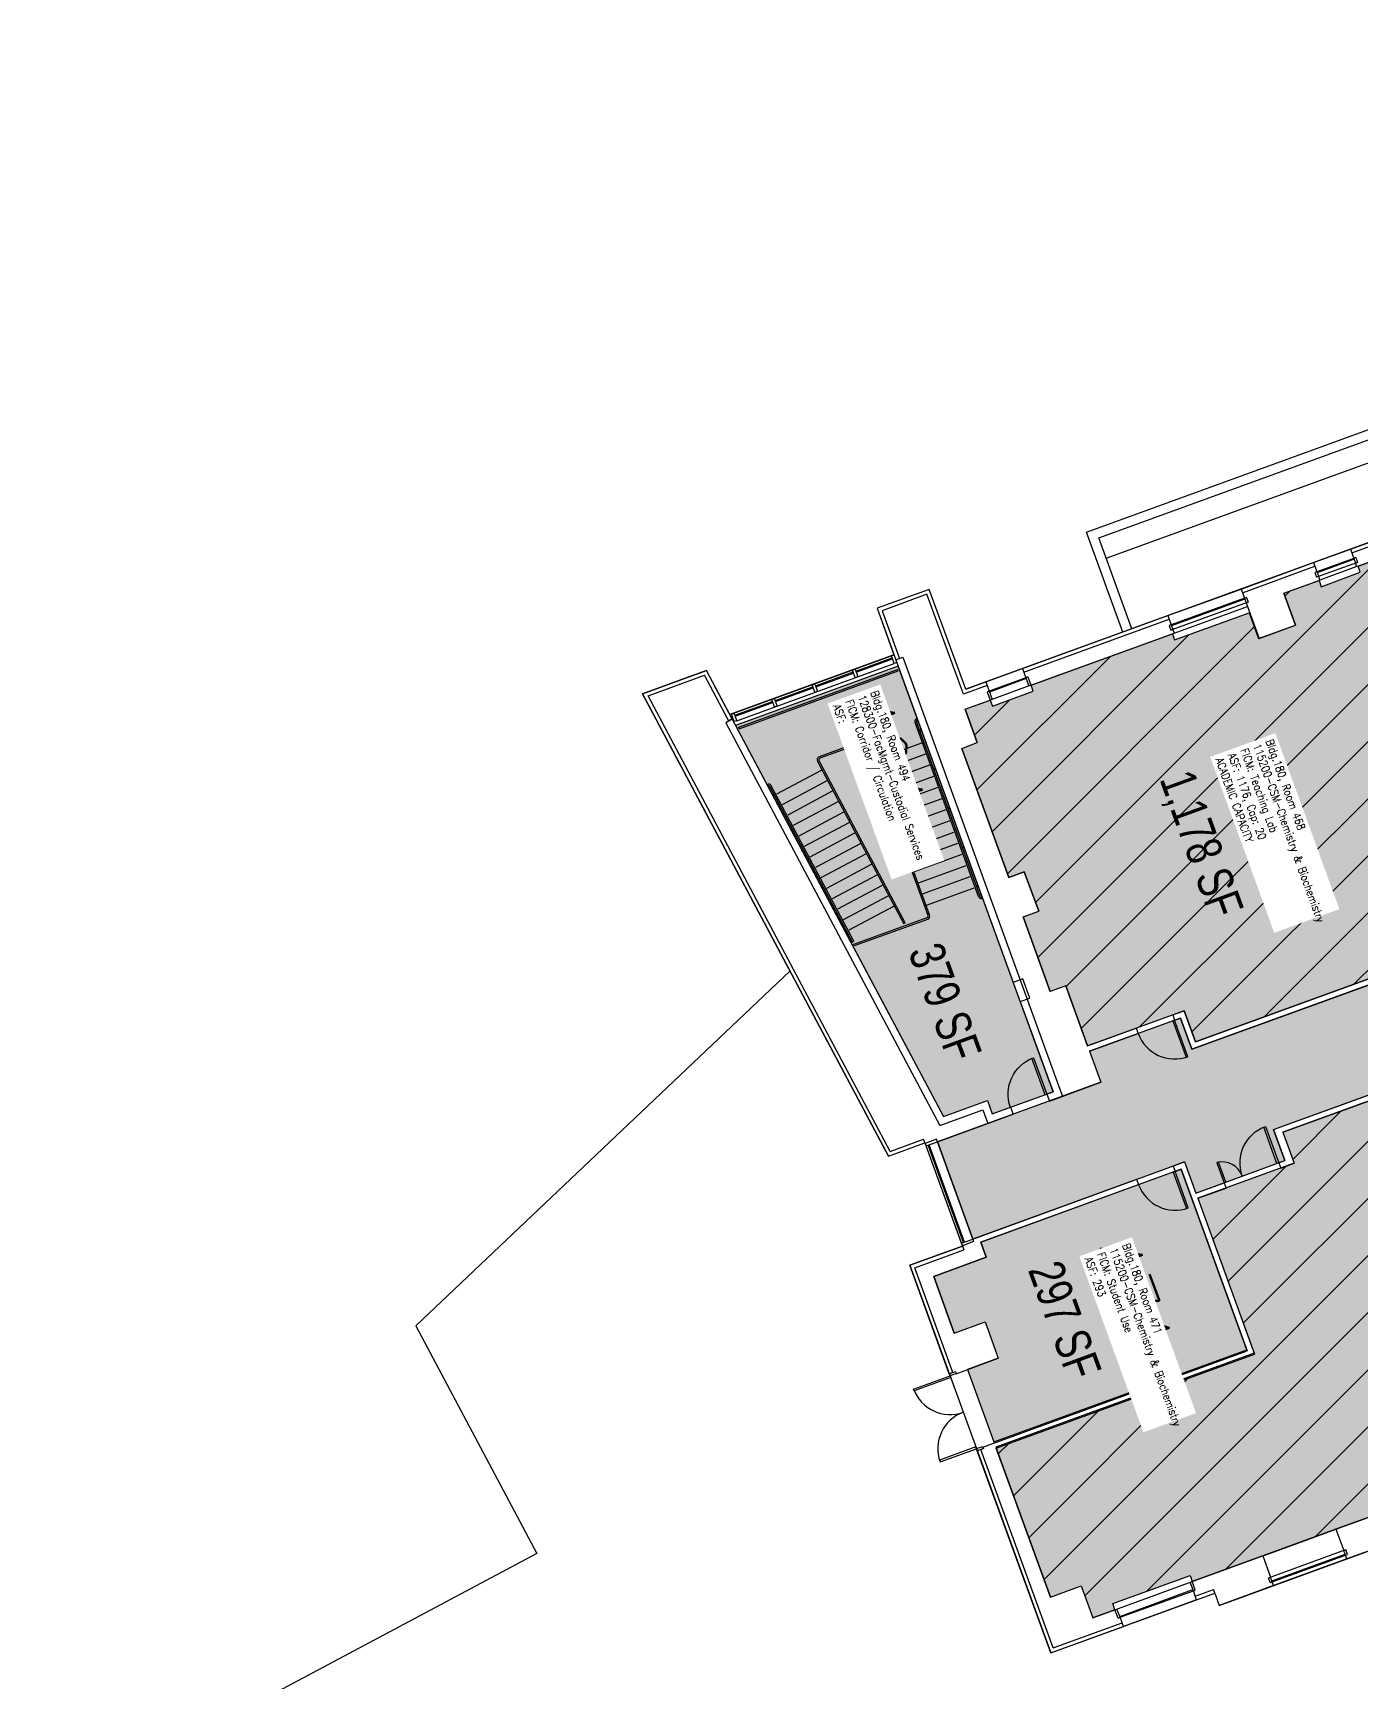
# Model space of a CAD drawing. Header units: inches. Extents: x 69211986 to 69217824, y 27675426 to 27678928.
# Drawn here: x 69211986 to 69213219, y 27676634 to 27678166 of the extents above; entities that cross this region are included whole.
import ezdxf
from ezdxf.enums import TextEntityAlignment as Align

# ---------------------------------------------------------------- set-up
doc = ezdxf.new("R2010")
doc.units = ezdxf.units.IN
doc.header["$LTSCALE"] = 0.25
doc.header["$MEASUREMENT"] = 0
doc.layers.get('0').update_dxf_attribs({"linetype": 'CONTINUOUS'})
for name, color, linetype in [('A-DOOR', 2, 'CONTINUOUS'), ('A-FLOR', 3, 'CONTINUOUS'), ('A-GLAZ', 1, 'CONTINUOUS'), ('A-IDEN-RNUM', 7, 'CONTINUOUS'), ('A-IDEN-SNUM', 4, 'CONTINUOUS'), ('A-IDEN-VNUM', 4, 'CONTINUOUS'), ('A-ROOF', 2, 'CONTINUOUS'), ('A-WALL', 5, 'CONTINUOUS'), ('AREA-ASSIGN', 7, 'CONTINUOUS'), ('AREA-GROSS', 1, 'CONTINUOUS'), ('AREA-TEXT', 3, 'CONTINUOUS'), ('Rooms-Capacity', 4, 'CONTINUOUS'), ('Rooms-Category-Color', 7, 'CONTINUOUS'), ('Rooms-College-Color', 7, 'CONTINUOUS'), ('Rooms-Department-Color', 7, 'CONTINUOUS'), ('Rooms-Division-Color', 7, 'CONTINUOUS'), ('Rooms-Information', 7, 'CONTINUOUS')]:
    doc.layers.add(name, color=color, linetype=linetype)
doc.styles.add('CP_AREA', font='arial.ttf', dxfattribs={"height": 15})
doc.styles.add('CP_ROOMSNUMBER', font='arial.ttf', dxfattribs={"height": 1})
doc.styles.add('ROOMVNUMBER', font='simplex.shx', dxfattribs={"width": 0.85})
pattern_1 = [(45, (0, 0), (-26.516504294, 26.516504294), [])]

# ---------------------------------------------------------------- blocks, each defined once
blk = doc.blocks.new('Z08D36')
at = {"linetype": 'Continuous', "lineweight": -3}
blk.add_lwpolyline([(-18, 0), (-16.25, 0), (-16.25, 36), (-18, 36)], close=True, dxfattribs=at)
blk.add_arc((-18, 0), 36, 0, 90)
blk = doc.blocks.new('Z08DD72')
at = {"linetype": 'Continuous', "lineweight": -3}
for points in [[(-36, 0), (-34.25, 0), (-34.25, 36), (-36, 36)], [(36, 0), (34.25, 0), (34.25, 36), (36, 36)]]:
    blk.add_lwpolyline(points, close=True, dxfattribs=at)
for centre, start, end in [((-36, 0), 0, 90), ((36, 0), 90, 180)]:
    blk.add_arc(centre, 36, start, end)

msp = doc.modelspace()

# ---------------------------------------------------------------- hatches: boundary and pattern name
at = {"layer": 'Rooms-Capacity'}
h = msp.add_hatch(dxfattribs=at)
h.set_pattern_fill('ANSI31', color=256, scale=300, style=0)
h.set_pattern_definition(pattern_1)
h.paths.add_polyline_path([(69212912.8, 27677560.8), (69213044, 27677608.6), (69213046.1, 27677602.9), (69213115.2, 27677628.1), (69213123.9, 27677604.1), (69213158.4, 27677616.6), (69213147.6, 27677646.2), (69213180.2, 27677658.1), (69213182.3, 27677652.2), (69213218.5, 27677665.7), (69213216.5, 27677671.3), (69213305.8, 27677703.8), (69213419.6, 27677391.3), (69213330.1, 27677358.7), (69213340.6, 27677329.8), (69213273.3, 27677305.3), (69213262.8, 27677334.2), (69213226.1, 27677320.8), (69213236.6, 27677291.9), (69213065.4, 27677229.6), (69213054.9, 27677258.5), (69212979, 27677230.9), (69212965.3, 27677225.9), (69212945.1, 27677281.6), (69212930.6, 27677276.3), (69212905.4, 27677345.7), (69212919.9, 27677350.9), (69212906.5, 27677387.6), (69212892.1, 27677382.3), (69212848.4, 27677502.2), (69212862.9, 27677507.5), (69212851.6, 27677538.5), (69212865.2, 27677543.5), (69212874.9, 27677547), (69212877, 27677541.4), (69212914.9, 27677555.2)])
h = msp.add_hatch(dxfattribs=at)
h.set_pattern_fill('ANSI31', color=256, scale=300, style=0)
h.set_pattern_definition(pattern_1)
h.paths.add_polyline_path([(69212990.7, 27676702.4), (69212988.7, 27676708.1), (69213060.5, 27676734.2), (69213062.5, 27676728.5), (69213127.9, 27676752.4), (69213136, 27676755.4), (69213185, 27676773.2), (69213195.9, 27676777.1), (69213297.1, 27676813.9), (69213310.4, 27676818.9), (69213361.6, 27676837.5), (69213365.1, 27676838.7), (69213430.5, 27676862.5), (69213428.5, 27676868.1), (69213500.2, 27676894.2), (69213502.3, 27676888.6), (69213517.1, 27676894), (69213506.4, 27676923.6), (69213520.8, 27676928.9), (69213417.8, 27677211.8), (69213313.9, 27677174), (69213303.4, 27677202.9), (69213146.5, 27677145.8), (69213157.1, 27677116.9), (69213067.6, 27677084.4), (69213119.9, 27676940.6), (69212880.1, 27676853.3), (69212930.8, 27676714.1), (69212959.4, 27676724.5), (69212970.1, 27676694.9), (69212990.7, 27676702.4)])
at = {"layer": 'Rooms-Category-Color', "true_color": 0xadadad}
for points in [[(69214715.2, 27677718.6), (69214715.8, 27677717.1), (69214762.1, 27677734), (69214760.4, 27677738.8), (69214964.1, 27677813), (69214968.2, 27677801.6), (69214964.1, 27677813), (69214931.3, 27677903.2), (69214927.2, 27677914.4), (69214931.3, 27677903.2), (69214835.4, 27677868.3), (69214813, 27677929.8), (69214804, 27677926.5), (69214745.3, 27677905.1), (69214734.1, 27677901), (69214756.5, 27677839.5), (69214727.5, 27677829), (69214725.8, 27677833.8), (69214679.5, 27677817), (69214680, 27677815.4), (69214678.8, 27677815), (69214680, 27677811.7), (69214556.7, 27677766.8), (69214546.2, 27677795.7), (69214463.5, 27677765.6), (69214474, 27677736.7), (69214231.4, 27677648.4), (69214220.9, 27677677.3), (69214048.4, 27677614.5), (69214058.9, 27677585.7), (69213859.7, 27677513.1), (69213849.2, 27677542), (69213693.2, 27677485.3), (69213703.7, 27677456.4), (69213431.9, 27677357.4), (69213421.4, 27677386.3), (69213338.7, 27677356.2), (69213349.2, 27677327.3), (69213062.2, 27677222.9), (69213051.7, 27677251.8), (69212967.1, 27677221), (69212977.7, 27677192.1), (69212825.8, 27677136.9), (69212858.7, 27677046.6), (69213055.2, 27677118.2), (69213065.8, 27677089.3), (69213148.5, 27677119.4), (69213137.9, 27677148.3), (69213306.5, 27677209.6), (69213317, 27677180.7), (69213401.6, 27677211.5), (69213391.1, 27677240.4), (69213528.9, 27677290.6), (69213539.4, 27677261.7), (69213598.9, 27677283.3), (69213638.4, 27677297.7), (69213627.9, 27677326.6), (69213900.4, 27677425.8), (69213910.9, 27677396.9), (69213995.5, 27677427.7), (69213985, 27677456.6), (69214141.5, 27677513.6), (69214152, 27677484.7), (69214348.8, 27677556.3), (69214338.3, 27677585.2), (69214610.8, 27677684.4), (69214621.3, 27677655.5), (69214704, 27677685.6), (69214693.5, 27677714.5), (69214712.9, 27677721.5), (69214714.1, 27677718.2)], [(69212638.4, 27677523.4), (69212778.7, 27677259.6), (69212831.5, 27677160.4), (69212872.3, 27677175.2), (69212876.8, 27677162.7), (69212933.2, 27677183.2), (69212789.4, 27677578.4)]]:
    msp.add_hatch(color=253, dxfattribs=at).paths.add_polyline_path(points)
at = {"layer": 'Rooms-Category-Color', "true_color": 0xe3f498}
for points in [[(69212912.8, 27677560.8), (69213044, 27677608.6), (69213046.1, 27677602.9), (69213115.2, 27677628.1), (69213123.9, 27677604.1), (69213158.4, 27677616.6), (69213147.6, 27677646.2), (69213180.2, 27677658.1), (69213182.3, 27677652.2), (69213218.5, 27677665.7), (69213216.5, 27677671.3), (69213305.8, 27677703.8), (69213419.6, 27677391.3), (69213330.1, 27677358.7), (69213340.6, 27677329.8), (69213273.3, 27677305.3), (69213262.8, 27677334.2), (69213226.1, 27677320.8), (69213236.6, 27677291.9), (69213065.4, 27677229.6), (69213054.9, 27677258.5), (69212979, 27677230.9), (69212965.3, 27677225.9), (69212945.1, 27677281.6), (69212930.6, 27677276.3), (69212905.4, 27677345.7), (69212919.9, 27677350.9), (69212906.5, 27677387.6), (69212892.1, 27677382.3), (69212848.4, 27677502.2), (69212862.9, 27677507.5), (69212851.6, 27677538.5), (69212865.2, 27677543.5), (69212874.9, 27677547), (69212877, 27677541.4), (69212914.9, 27677555.2)], [(69212990.7, 27676702.4), (69212988.7, 27676708.1), (69213060.5, 27676734.2), (69213062.5, 27676728.5), (69213127.9, 27676752.4), (69213136, 27676755.4), (69213185, 27676773.2), (69213195.9, 27676777.1), (69213297.1, 27676813.9), (69213310.4, 27676818.9), (69213361.6, 27676837.5), (69213365.1, 27676838.7), (69213430.5, 27676862.5), (69213428.5, 27676868.1), (69213500.2, 27676894.2), (69213502.3, 27676888.6), (69213517.1, 27676894), (69213506.4, 27676923.6), (69213520.8, 27676928.9), (69213417.8, 27677211.8), (69213313.9, 27677174), (69213303.4, 27677202.9), (69213146.5, 27677145.8), (69213157.1, 27677116.9), (69213067.6, 27677084.4), (69213119.9, 27676940.6), (69212880.1, 27676853.3), (69212930.8, 27676714.1), (69212959.4, 27676724.5), (69212970.1, 27676694.9), (69212990.7, 27676702.4)]]:
    msp.add_hatch(color=61, dxfattribs=at).paths.add_polyline_path(points)
at = {"layer": 'Rooms-Category-Color', "true_color": 0xfbafa2}
msp.add_hatch(color=21, dxfattribs=at).paths.add_polyline_path([(69212822.4, 27677011.9), (69212841.5, 27676959.3), (69212870.1, 27676969.7), (69212882.4, 27676935.9), (69212853.8, 27676925.5), (69212878.3, 27676858.2), (69213113.2, 27676943.7), (69213052.1, 27677111.5), (69212866.1, 27677043.8), (69212871.2, 27677029.7)])
at = {"layer": 'Rooms-College-Color', "true_color": 0xadadad}
for points in [[(69214715.2, 27677718.6), (69214715.8, 27677717.1), (69214762.1, 27677734), (69214760.4, 27677738.8), (69214964.1, 27677813), (69214968.2, 27677801.6), (69214964.1, 27677813), (69214931.3, 27677903.2), (69214927.2, 27677914.4), (69214931.3, 27677903.2), (69214835.4, 27677868.3), (69214813, 27677929.8), (69214804, 27677926.5), (69214745.3, 27677905.1), (69214734.1, 27677901), (69214756.5, 27677839.5), (69214727.5, 27677829), (69214725.8, 27677833.8), (69214679.5, 27677817), (69214680, 27677815.4), (69214678.8, 27677815), (69214680, 27677811.7), (69214556.7, 27677766.8), (69214546.2, 27677795.7), (69214463.5, 27677765.6), (69214474, 27677736.7), (69214231.4, 27677648.4), (69214220.9, 27677677.3), (69214048.4, 27677614.5), (69214058.9, 27677585.7), (69213859.7, 27677513.1), (69213849.2, 27677542), (69213693.2, 27677485.3), (69213703.7, 27677456.4), (69213431.9, 27677357.4), (69213421.4, 27677386.3), (69213338.7, 27677356.2), (69213349.2, 27677327.3), (69213062.2, 27677222.9), (69213051.7, 27677251.8), (69212967.1, 27677221), (69212977.7, 27677192.1), (69212825.8, 27677136.9), (69212858.7, 27677046.6), (69213055.2, 27677118.2), (69213065.8, 27677089.3), (69213148.5, 27677119.4), (69213137.9, 27677148.3), (69213306.5, 27677209.6), (69213317, 27677180.7), (69213401.6, 27677211.5), (69213391.1, 27677240.4), (69213528.9, 27677290.6), (69213539.4, 27677261.7), (69213598.9, 27677283.3), (69213638.4, 27677297.7), (69213627.9, 27677326.6), (69213900.4, 27677425.8), (69213910.9, 27677396.9), (69213995.5, 27677427.7), (69213985, 27677456.6), (69214141.5, 27677513.6), (69214152, 27677484.7), (69214348.8, 27677556.3), (69214338.3, 27677585.2), (69214610.8, 27677684.4), (69214621.3, 27677655.5), (69214704, 27677685.6), (69214693.5, 27677714.5), (69214712.9, 27677721.5), (69214714.1, 27677718.2)], [(69212638.4, 27677523.4), (69212778.7, 27677259.6), (69212831.5, 27677160.4), (69212872.3, 27677175.2), (69212876.8, 27677162.7), (69212933.2, 27677183.2), (69212789.4, 27677578.4)]]:
    msp.add_hatch(color=253, dxfattribs=at).paths.add_polyline_path(points)
at = {"layer": 'Rooms-College-Color', "true_color": 0xffe090}
for points in [[(69212912.8, 27677560.8), (69213044, 27677608.6), (69213046.1, 27677602.9), (69213115.2, 27677628.1), (69213123.9, 27677604.1), (69213158.4, 27677616.6), (69213147.6, 27677646.2), (69213180.2, 27677658.1), (69213182.3, 27677652.2), (69213218.5, 27677665.7), (69213216.5, 27677671.3), (69213305.8, 27677703.8), (69213419.6, 27677391.3), (69213330.1, 27677358.7), (69213340.6, 27677329.8), (69213273.3, 27677305.3), (69213262.8, 27677334.2), (69213226.1, 27677320.8), (69213236.6, 27677291.9), (69213065.4, 27677229.6), (69213054.9, 27677258.5), (69212979, 27677230.9), (69212965.3, 27677225.9), (69212945.1, 27677281.6), (69212930.6, 27677276.3), (69212905.4, 27677345.7), (69212919.9, 27677350.9), (69212906.5, 27677387.6), (69212892.1, 27677382.3), (69212848.4, 27677502.2), (69212862.9, 27677507.5), (69212851.6, 27677538.5), (69212865.2, 27677543.5), (69212874.9, 27677547), (69212877, 27677541.4), (69212914.9, 27677555.2)], [(69212990.7, 27676702.4), (69212988.7, 27676708.1), (69213060.5, 27676734.2), (69213062.5, 27676728.5), (69213127.9, 27676752.4), (69213136, 27676755.4), (69213185, 27676773.2), (69213195.9, 27676777.1), (69213297.1, 27676813.9), (69213310.4, 27676818.9), (69213361.6, 27676837.5), (69213365.1, 27676838.7), (69213430.5, 27676862.5), (69213428.5, 27676868.1), (69213500.2, 27676894.2), (69213502.3, 27676888.6), (69213517.1, 27676894), (69213506.4, 27676923.6), (69213520.8, 27676928.9), (69213417.8, 27677211.8), (69213313.9, 27677174), (69213303.4, 27677202.9), (69213146.5, 27677145.8), (69213157.1, 27677116.9), (69213067.6, 27677084.4), (69213119.9, 27676940.6), (69212880.1, 27676853.3), (69212930.8, 27676714.1), (69212959.4, 27676724.5), (69212970.1, 27676694.9), (69212990.7, 27676702.4)], [(69212822.4, 27677011.9), (69212841.5, 27676959.3), (69212870.1, 27676969.7), (69212882.4, 27676935.9), (69212853.8, 27676925.5), (69212878.3, 27676858.2), (69213113.2, 27676943.7), (69213052.1, 27677111.5), (69212866.1, 27677043.8), (69212871.2, 27677029.7)]]:
    msp.add_hatch(color=41, dxfattribs=at).paths.add_polyline_path(points)
at = {"layer": 'Rooms-Department-Color', "true_color": 0xacacac}
for points in [[(69214715.2, 27677718.6), (69214715.8, 27677717.1), (69214762.1, 27677734), (69214760.4, 27677738.8), (69214964.1, 27677813), (69214968.2, 27677801.6), (69214964.1, 27677813), (69214931.3, 27677903.2), (69214927.2, 27677914.4), (69214931.3, 27677903.2), (69214835.4, 27677868.3), (69214813, 27677929.8), (69214804, 27677926.5), (69214745.3, 27677905.1), (69214734.1, 27677901), (69214756.5, 27677839.5), (69214727.5, 27677829), (69214725.8, 27677833.8), (69214679.5, 27677817), (69214680, 27677815.4), (69214678.8, 27677815), (69214680, 27677811.7), (69214556.7, 27677766.8), (69214546.2, 27677795.7), (69214463.5, 27677765.6), (69214474, 27677736.7), (69214231.4, 27677648.4), (69214220.9, 27677677.3), (69214048.4, 27677614.5), (69214058.9, 27677585.7), (69213859.7, 27677513.1), (69213849.2, 27677542), (69213693.2, 27677485.3), (69213703.7, 27677456.4), (69213431.9, 27677357.4), (69213421.4, 27677386.3), (69213338.7, 27677356.2), (69213349.2, 27677327.3), (69213062.2, 27677222.9), (69213051.7, 27677251.8), (69212967.1, 27677221), (69212977.7, 27677192.1), (69212825.8, 27677136.9), (69212858.7, 27677046.6), (69213055.2, 27677118.2), (69213065.8, 27677089.3), (69213148.5, 27677119.4), (69213137.9, 27677148.3), (69213306.5, 27677209.6), (69213317, 27677180.7), (69213401.6, 27677211.5), (69213391.1, 27677240.4), (69213528.9, 27677290.6), (69213539.4, 27677261.7), (69213598.9, 27677283.3), (69213638.4, 27677297.7), (69213627.9, 27677326.6), (69213900.4, 27677425.8), (69213910.9, 27677396.9), (69213995.5, 27677427.7), (69213985, 27677456.6), (69214141.5, 27677513.6), (69214152, 27677484.7), (69214348.8, 27677556.3), (69214338.3, 27677585.2), (69214610.8, 27677684.4), (69214621.3, 27677655.5), (69214704, 27677685.6), (69214693.5, 27677714.5), (69214712.9, 27677721.5), (69214714.1, 27677718.2)], [(69212638.4, 27677523.4), (69212778.7, 27677259.6), (69212831.5, 27677160.4), (69212872.3, 27677175.2), (69212876.8, 27677162.7), (69212933.2, 27677183.2), (69212789.4, 27677578.4)]]:
    msp.add_hatch(color=253, dxfattribs=at).paths.add_polyline_path(points)
at = {"layer": 'Rooms-Department-Color', "true_color": 0xffe090}
for points in [[(69212912.8, 27677560.8), (69213044, 27677608.6), (69213046.1, 27677602.9), (69213115.2, 27677628.1), (69213123.9, 27677604.1), (69213158.4, 27677616.6), (69213147.6, 27677646.2), (69213180.2, 27677658.1), (69213182.3, 27677652.2), (69213218.5, 27677665.7), (69213216.5, 27677671.3), (69213305.8, 27677703.8), (69213419.6, 27677391.3), (69213330.1, 27677358.7), (69213340.6, 27677329.8), (69213273.3, 27677305.3), (69213262.8, 27677334.2), (69213226.1, 27677320.8), (69213236.6, 27677291.9), (69213065.4, 27677229.6), (69213054.9, 27677258.5), (69212979, 27677230.9), (69212965.3, 27677225.9), (69212945.1, 27677281.6), (69212930.6, 27677276.3), (69212905.4, 27677345.7), (69212919.9, 27677350.9), (69212906.5, 27677387.6), (69212892.1, 27677382.3), (69212848.4, 27677502.2), (69212862.9, 27677507.5), (69212851.6, 27677538.5), (69212865.2, 27677543.5), (69212874.9, 27677547), (69212877, 27677541.4), (69212914.9, 27677555.2)], [(69212990.7, 27676702.4), (69212988.7, 27676708.1), (69213060.5, 27676734.2), (69213062.5, 27676728.5), (69213127.9, 27676752.4), (69213136, 27676755.4), (69213185, 27676773.2), (69213195.9, 27676777.1), (69213297.1, 27676813.9), (69213310.4, 27676818.9), (69213361.6, 27676837.5), (69213365.1, 27676838.7), (69213430.5, 27676862.5), (69213428.5, 27676868.1), (69213500.2, 27676894.2), (69213502.3, 27676888.6), (69213517.1, 27676894), (69213506.4, 27676923.6), (69213520.8, 27676928.9), (69213417.8, 27677211.8), (69213313.9, 27677174), (69213303.4, 27677202.9), (69213146.5, 27677145.8), (69213157.1, 27677116.9), (69213067.6, 27677084.4), (69213119.9, 27676940.6), (69212880.1, 27676853.3), (69212930.8, 27676714.1), (69212959.4, 27676724.5), (69212970.1, 27676694.9), (69212990.7, 27676702.4)], [(69212822.4, 27677011.9), (69212841.5, 27676959.3), (69212870.1, 27676969.7), (69212882.4, 27676935.9), (69212853.8, 27676925.5), (69212878.3, 27676858.2), (69213113.2, 27676943.7), (69213052.1, 27677111.5), (69212866.1, 27677043.8), (69212871.2, 27677029.7)]]:
    msp.add_hatch(color=41, dxfattribs=at).paths.add_polyline_path(points)
at = {"layer": 'Rooms-Division-Color', "true_color": 0xadadad}
for points in [[(69214715.2, 27677718.6), (69214715.8, 27677717.1), (69214762.1, 27677734), (69214760.4, 27677738.8), (69214964.1, 27677813), (69214968.2, 27677801.6), (69214964.1, 27677813), (69214931.3, 27677903.2), (69214927.2, 27677914.4), (69214931.3, 27677903.2), (69214835.4, 27677868.3), (69214813, 27677929.8), (69214804, 27677926.5), (69214745.3, 27677905.1), (69214734.1, 27677901), (69214756.5, 27677839.5), (69214727.5, 27677829), (69214725.8, 27677833.8), (69214679.5, 27677817), (69214680, 27677815.4), (69214678.8, 27677815), (69214680, 27677811.7), (69214556.7, 27677766.8), (69214546.2, 27677795.7), (69214463.5, 27677765.6), (69214474, 27677736.7), (69214231.4, 27677648.4), (69214220.9, 27677677.3), (69214048.4, 27677614.5), (69214058.9, 27677585.7), (69213859.7, 27677513.1), (69213849.2, 27677542), (69213693.2, 27677485.3), (69213703.7, 27677456.4), (69213431.9, 27677357.4), (69213421.4, 27677386.3), (69213338.7, 27677356.2), (69213349.2, 27677327.3), (69213062.2, 27677222.9), (69213051.7, 27677251.8), (69212967.1, 27677221), (69212977.7, 27677192.1), (69212825.8, 27677136.9), (69212858.7, 27677046.6), (69213055.2, 27677118.2), (69213065.8, 27677089.3), (69213148.5, 27677119.4), (69213137.9, 27677148.3), (69213306.5, 27677209.6), (69213317, 27677180.7), (69213401.6, 27677211.5), (69213391.1, 27677240.4), (69213528.9, 27677290.6), (69213539.4, 27677261.7), (69213598.9, 27677283.3), (69213638.4, 27677297.7), (69213627.9, 27677326.6), (69213900.4, 27677425.8), (69213910.9, 27677396.9), (69213995.5, 27677427.7), (69213985, 27677456.6), (69214141.5, 27677513.6), (69214152, 27677484.7), (69214348.8, 27677556.3), (69214338.3, 27677585.2), (69214610.8, 27677684.4), (69214621.3, 27677655.5), (69214704, 27677685.6), (69214693.5, 27677714.5), (69214712.9, 27677721.5), (69214714.1, 27677718.2)], [(69212638.4, 27677523.4), (69212778.7, 27677259.6), (69212831.5, 27677160.4), (69212872.3, 27677175.2), (69212876.8, 27677162.7), (69212933.2, 27677183.2), (69212789.4, 27677578.4)]]:
    msp.add_hatch(color=253, dxfattribs=at).paths.add_polyline_path(points)
at = {"layer": 'Rooms-Division-Color', "true_color": 0xffe090}
for points in [[(69212912.8, 27677560.8), (69213044, 27677608.6), (69213046.1, 27677602.9), (69213115.2, 27677628.1), (69213123.9, 27677604.1), (69213158.4, 27677616.6), (69213147.6, 27677646.2), (69213180.2, 27677658.1), (69213182.3, 27677652.2), (69213218.5, 27677665.7), (69213216.5, 27677671.3), (69213305.8, 27677703.8), (69213419.6, 27677391.3), (69213330.1, 27677358.7), (69213340.6, 27677329.8), (69213273.3, 27677305.3), (69213262.8, 27677334.2), (69213226.1, 27677320.8), (69213236.6, 27677291.9), (69213065.4, 27677229.6), (69213054.9, 27677258.5), (69212979, 27677230.9), (69212965.3, 27677225.9), (69212945.1, 27677281.6), (69212930.6, 27677276.3), (69212905.4, 27677345.7), (69212919.9, 27677350.9), (69212906.5, 27677387.6), (69212892.1, 27677382.3), (69212848.4, 27677502.2), (69212862.9, 27677507.5), (69212851.6, 27677538.5), (69212865.2, 27677543.5), (69212874.9, 27677547), (69212877, 27677541.4), (69212914.9, 27677555.2)], [(69212990.7, 27676702.4), (69212988.7, 27676708.1), (69213060.5, 27676734.2), (69213062.5, 27676728.5), (69213127.9, 27676752.4), (69213136, 27676755.4), (69213185, 27676773.2), (69213195.9, 27676777.1), (69213297.1, 27676813.9), (69213310.4, 27676818.9), (69213361.6, 27676837.5), (69213365.1, 27676838.7), (69213430.5, 27676862.5), (69213428.5, 27676868.1), (69213500.2, 27676894.2), (69213502.3, 27676888.6), (69213517.1, 27676894), (69213506.4, 27676923.6), (69213520.8, 27676928.9), (69213417.8, 27677211.8), (69213313.9, 27677174), (69213303.4, 27677202.9), (69213146.5, 27677145.8), (69213157.1, 27677116.9), (69213067.6, 27677084.4), (69213119.9, 27676940.6), (69212880.1, 27676853.3), (69212930.8, 27676714.1), (69212959.4, 27676724.5), (69212970.1, 27676694.9), (69212990.7, 27676702.4)], [(69212822.4, 27677011.9), (69212841.5, 27676959.3), (69212870.1, 27676969.7), (69212882.4, 27676935.9), (69212853.8, 27676925.5), (69212878.3, 27676858.2), (69213113.2, 27676943.7), (69213052.1, 27677111.5), (69212866.1, 27677043.8), (69212871.2, 27677029.7)]]:
    msp.add_hatch(color=41, dxfattribs=at).paths.add_polyline_path(points)

# ---------------------------------------------------------------- linework, layer by layer
at = {"layer": 'A-DOOR'}
for points in [[(69213092.1, 27677098.9), (69213093.7, 27677099.5), (69213086.9, 27677118.1), (69213085.3, 27677117.5)], [(69212837.6, 27676919.6), (69212836.9, 27676921.5), (69212842.5, 27676923.6), (69212843.2, 27676921.7)], [(69212862.9, 27676850.1), (69212862.2, 27676852), (69212867.9, 27676854), (69212868.5, 27676852.2)]]:
    msp.add_lwpolyline(points, close=True, dxfattribs=at)
msp.add_arc((69213090.4, 27677098.5), 19.7, 19.2351, 105.1074, dxfattribs=at)
at = {"layer": 'A-FLOR'}
for p, q in [((69212641.4, 27677521.9), (69212788.8, 27677575.5)), ((69212641.9, 27677520.4), (69212789.3, 27677574.1)), ((69212789.3, 27677574.1), (69212788.8, 27677575.5)), ((69212641.9, 27677520.4), (69212641.4, 27677521.9)), ((69212864, 27677364.6, 0), (69212805.1, 27677526.3, 0)), ((69212865.4, 27677365.1, 0), (69212806.5, 27677526.8, 0)), ((69212809.3, 27677519.3), (69212810.7, 27677519.8)), ((69212809.6, 27677518.3), (69212811.1, 27677518.8)), ((69212756.6, 27677509.1, 0), (69212716.1, 27677494.4)), ((69212757.1, 27677507.7), (69212716.6, 27677493)), ((69212817.2, 27677347.1, 0), (69212759, 27677506.8, 0)), ((69212818.6, 27677347.6, 0), (69212760.4, 27677507.3, 0)), ((69212811.1, 27677507.1, 0), (69212766.9, 27677491, 0)), ((69212714.4, 27677490.1, 0), (69212794.6, 27677339.4)), ((69212715.8, 27677490.8), (69212796, 27677339.9)), ((69212814.8, 27677496.8, 0), (69212770.7, 27677480.7, 0)), ((69212818.6, 27677486.5, 0), (69212774.4, 27677470.4, 0)), ((69212676.7, 27677459.9), (69212718.2, 27677482)), ((69212681.9, 27677450.2), (69212723.4, 27677472.3)), ((69212822.3, 27677476.1, 0), (69212778.2, 27677460, 0)), ((69212822.5, 27677483.1), (69212823.9, 27677483.6)), ((69212822.8, 27677482.1), (69212824.2, 27677482.7)), ((69212667.8, 27677468.8, 0), (69212668.5, 27677467.4, 0)), ((69212747.4, 27677321.7, 0), (69212670.3, 27677466.7)), ((69212748.6, 27677322.6, 0), (69212671.6, 27677467.4)), ((69212674.1, 27677459.6), (69212672.7, 27677458.9)), ((69212674.5, 27677458.7), (69212673.2, 27677458)), ((69212687.1, 27677440.5), (69212728.5, 27677462.6)), ((69212826.1, 27677465.8, 0), (69212781.9, 27677449.7, 0)), ((69212829.9, 27677455.4, 0), (69212785.7, 27677439.4, 0)), ((69212692.2, 27677430.8), (69212733.7, 27677452.8)), ((69212697.4, 27677421.1), (69212738.9, 27677443.1)), ((69212833.6, 27677445.1, 0), (69212789.5, 27677429, 0)), ((69212835.6, 27677446.9), (69212837, 27677447.4)), ((69212836, 27677446), (69212837.4, 27677446.5)), ((69212692.1, 27677425.6), (69212690.8, 27677424.9)), ((69212702.5, 27677411.4), (69212744, 27677433.4)), ((69212837.4, 27677434.8, 0), (69212793.2, 27677418.7, 0)), ((69212692.6, 27677424.8), (69212691.3, 27677424)), ((69212707.7, 27677401.6), (69212749.2, 27677423.7)), ((69212712.9, 27677391.9), (69212754.4, 27677414)), ((69212797, 27677408.4, 0), (69212841.2, 27677424.4, 0)), ((69212800.8, 27677398, 0), (69212844.9, 27677414.1, 0)), ((69212848.8, 27677410.7), (69212850.2, 27677411.2)), ((69212849.1, 27677409.8), (69212850.6, 27677410.3)), ((69212718, 27677382.2), (69212759.5, 27677404.3)), ((69212723.2, 27677372.5), (69212764.7, 27677394.6)), ((69212804.5, 27677387.7, 0), (69212848.7, 27677403.8, 0)), ((69212728.4, 27677362.8), (69212769.9, 27677384.9)), ((69212808.3, 27677377.3, 0), (69212852.4, 27677393.4, 0)), ((69212812, 27677367, 0), (69212856.2, 27677383.1, 0)), ((69212733.5, 27677353.1), (69212775, 27677375.1)), ((69212738.7, 27677343.4), (69212780.2, 27677365.4)), ((69212815.8, 27677356.7, 0), (69212860, 27677372.7, 0)), ((69212862, 27677374.5), (69212863.4, 27677375.1)), ((69212862.3, 27677373.6), (69212863.7, 27677374.1)), ((69212728.3, 27677357.6), (69212726.9, 27677356.9)), ((69212728.7, 27677356.8), (69212727.4, 27677356.1)), ((69212743.9, 27677333.7), (69212785.4, 27677355.7)), ((69212748.3, 27677320.4, 0), (69212816.3, 27677345.1, 0)), ((69212748.8, 27677319, 0), (69212816.8, 27677343.7, 0)), ((69212746.3, 27677323.7), (69212745, 27677322.9)), ((69212746.8, 27677322.8), (69212745.5, 27677322.1)), ((69212748.8, 27677319), (69212748.3, 27677320.4, 0))]:
    msp.add_line(p, q, dxfattribs=at)
for centre, radius, start, end in [((69212808, 27677527.3, 0), 3, 119.6002, 199.9999), ((69212808, 27677527.3, 0), 1.5, 129.484, 199.9999), ((69212757.6, 27677506.3, 0), 1.5, 19.9999, 110), ((69212717.1, 27677491.5), 1.5, 110, 208), ((69212669, 27677466, 0), 3, 27.9001, 113.1199), ((69212669, 27677466, 0), 1.5, 27.9001, 108.306), ((69212866.8, 27677365.6, 0), 3, 199.9999, 280.4191), ((69212866.8, 27677365.6, 0), 1.5, 199.9999, 270.5562), ((69212815.8, 27677346.5, 0), 1.5, 290, 19.9999), ((69212815.8, 27677346.5, 0), 3, 290, 19.9999)]:
    msp.add_arc(centre, radius, start, end, dxfattribs=at)
at = {"layer": 'A-FLOR', "extrusion": (-3.78594e-07, -1.37805e-07, 1)}
msp.add_arc((69212757.6, 27677506.3, -30), 3, 19.9999, 110, dxfattribs=at)
at = {"layer": 'A-FLOR', "extrusion": (2.96936e-08, 1.40317e-08, 1)}
msp.add_arc((69212717.1, 27677491.5, 2.4), 3, 110, 208, dxfattribs=at)
at = {"layer": 'A-GLAZ'}
for p, q in [((69213175.2, 27677674.6), (69213209.3, 27677687.1)), ((69213215.9, 27677674.8), (69213178, 27677661)), ((69213212.4, 27677678.6), (69213178.2, 27677666.2)), ((69213212.8, 27677677.7), (69213178.6, 27677665.2)), ((69213215.2, 27677670.9), (69213181.1, 27677658.4)), ((69213212.4, 27677678.6), (69213214, 27677674.2)), ((69213178.2, 27677666.2), (69213179.9, 27677661.7)), ((69213039.8, 27677625.4), (69213107.9, 27677650.1)), ((69213110.9, 27677641.7), (69213042.9, 27677616.9)), ((69213111.3, 27677640.7), (69213043.3, 27677616)), ((69213110.9, 27677641.7), (69213112.6, 27677637.2)), ((69213114.4, 27677637.9), (69213042.7, 27677611.8)), ((69213045.7, 27677609.2), (69213113.8, 27677633.9)), ((69213042.9, 27677616.9), (69213044.5, 27677612.5)), ((69212636.9, 27677534.9), (69212783.2, 27677588.1)), ((69212639.5, 27677527.8), (69212785.7, 27677581.1)), ((69212750, 27677573.9), (69212783.9, 27677586.2)), ((69212750.4, 27677573), (69212784.2, 27677585.3)), ((69212787.2, 27677584.5), (69212793.6, 27677586.8)), ((69212793.6, 27677586.8), (69212942, 27677179.1)), ((69212712.6, 27677560.3), (69212747.7, 27677573.1)), ((69212712.9, 27677559.3), (69212748, 27677572.1)), ((69212870.7, 27677563.8), (69212904.9, 27677576.3)), ((69212908, 27677567.8), (69212873.8, 27677555.4)), ((69212908.3, 27677566.9), (69212874.1, 27677554.4)), ((69212908, 27677567.8), (69212910.8, 27677560)), ((69212675.1, 27677546.6), (69212710.2, 27677559.4)), ((69212675.4, 27677545.7), (69212710.6, 27677558.5)), ((69212873.8, 27677555.4), (69212876.6, 27677547.6)), ((69212912.7, 27677560.7), (69212874.7, 27677546.9)), ((69212637.6, 27677533), (69212672.7, 27677545.8)), ((69212637.9, 27677532), (69212673.1, 27677544.8)), ((69212850.9, 27677043.8), (69212818.1, 27677134)), ((69212858.7, 27677046.6), (69212825.8, 27677136.9)), ((69212848.1, 27677042.8), (69212815.3, 27677133)), ((69212850, 27677043.5), (69212817.1, 27677133.7)), ((69213195.9, 27676777.2), (69213127.9, 27676752.5)), ((69213133.2, 27676732.1), (69213205, 27676758.2)), ((69213136.4, 27676729.2), (69213204.4, 27676754)), ((69213136.7, 27676728.3), (69213204.7, 27676753)), ((69213204.7, 27676753), (69213203.1, 27676757.5)), ((69213206, 27676749.6), (69213137.9, 27676724.9)), ((69212990.7, 27676702.4), (69213062.5, 27676728.5)), ((69212995.1, 27676696.3), (69213063.1, 27676721.1)), ((69212995.4, 27676695.4), (69213063.5, 27676720.1)), ((69213063.5, 27676720.1), (69213060.6, 27676727.9)), ((69213136.7, 27676728.3), (69213135.1, 27676732.7)), ((69213066.5, 27676711.7), (69212998.5, 27676686.9)), ((69212995.4, 27676695.4), (69212992.6, 27676703.1))]:
    msp.add_line(p, q, dxfattribs=at)
for points in [[(69212783.2, 27677588.1), (69212785.5, 27677589), (69212788.1, 27677581.9), (69212785.7, 27677581.1)], [(69212747, 27677574.9), (69212749.4, 27677575.8), (69212751.9, 27677568.7), (69212749.6, 27677567.9)], [(69212672, 27677547.6), (69212674.4, 27677548.5), (69212677, 27677541.5), (69212674.6, 27677540.6)], [(69212709.5, 27677561.3), (69212711.9, 27677562.1), (69212714.4, 27677555.1), (69212712.1, 27677554.2)], [(69212634.6, 27677534), (69212636.9, 27677534.9), (69212639.5, 27677527.8), (69212637.1, 27677527)], [(69212814.4, 27677135.4), (69212815.3, 27677133), (69212825.8, 27677136.9), (69212825, 27677139.2)], [(69212849, 27677040.4), (69212848.1, 27677042.8), (69212858.7, 27677046.6), (69212859.5, 27677044.3)]]:
    msp.add_lwpolyline(points, close=True, dxfattribs=at)
msp.add_lwpolyline([(69212635.3, 27677529.2), (69212629.3, 27677526), (69212828.2, 27677151.9), (69212868.1, 27677166.5), (69212872.7, 27677153.9)], dxfattribs=at)
at = {"layer": 'A-ROOF'}
for p, q in [((69212975.8, 27677697.6), (69213626.8, 27677934.5)), ((69212982.6, 27677678.8), (69213633.6, 27677915.7)), ((69213006.5, 27677613.2), (69212975.8, 27677697.6))]:
    msp.add_line(p, q, dxfattribs=at)
msp.add_lwpolyline([(69212998, 27677610.2), (69212964.3, 27677703), (69213632.1, 27677946), (69213665.9, 27677853.3)], dxfattribs=at)
at = {"layer": 'A-ROOF', "elevation": 0}
msp.add_lwpolyline([(69212688.8, 27677295.4), (69212341.6, 27676965.9), (69212454, 27676754.5), (69211986, 27676505.6), (69212167.1, 27676164.9)], dxfattribs=at)
at = {"layer": 'A-WALL'}
for p, q in [((69213209.3, 27677687.1), (69213344.3, 27677736.2)), ((69213210.6, 27677683.7), (69213345.5, 27677732.8)), ((69213215.2, 27677670.9), (69213305.8, 27677703.8)), ((69213209.3, 27677687.1), (69213212.4, 27677678.6)), ((69213107.9, 27677650.1), (69213175.2, 27677674.6)), ((69213109.1, 27677646.7), (69213176.4, 27677671.2)), ((69213175.2, 27677674.6), (69213178.2, 27677666.2)), ((69213214.3, 27677679.3), (69213212.4, 27677678.6)), ((69213214, 27677674.2), (69213215.9, 27677674.8)), ((69213215.2, 27677670.9), (69213214, 27677674.2)), ((69213214.3, 27677679.3), (69213215.9, 27677674.8)), ((69213147.6, 27677646.2), (69213181.1, 27677658.4)), ((69213178.2, 27677666.2), (69213176.4, 27677665.5)), ((69213176.4, 27677665.5), (69213178, 27677661)), ((69213179.9, 27677661.7), (69213178, 27677661)), ((69213181.1, 27677658.4), (69213179.9, 27677661.7)), ((69213107.9, 27677650.1), (69213110.9, 27677641.7)), ((69213112.8, 27677642.4), (69213110.9, 27677641.7)), ((69213112.8, 27677642.4), (69213114.4, 27677637.9)), ((69213147.6, 27677646.2), (69213158.4, 27677616.6)), ((69212904.9, 27677576.3), (69213039.8, 27677625.4)), ((69213039.8, 27677625.4), (69213042.9, 27677616.9)), ((69213114.4, 27677637.9), (69213112.6, 27677637.2)), ((69213112.6, 27677637.2), (69213124.5, 27677604.3)), ((69212906.1, 27677572.9), (69213041.1, 27677622)), ((69212912.7, 27677560.7), (69213045.7, 27677609.2)), ((69213042.9, 27677616.9), (69213041, 27677616.2)), ((69213041, 27677616.2), (69213042.7, 27677611.8)), ((69213042.7, 27677611.8), (69213044.5, 27677612.5)), ((69213044.5, 27677612.5), (69213045.7, 27677609.2)), ((69213124.5, 27677604.3), (69213158.4, 27677616.6)), ((69212787.2, 27677584.5), (69212790.6, 27677585.7)), ((69212787.2, 27677584.5), (69212896.2, 27677284.8)), ((69212551.9, 27677552.9), (69212611.3, 27677574.5)), ((69212557.1, 27677550.9), (69212609.6, 27677570)), ((69212631.9, 27677528), (69212609.6, 27677570)), ((69212635.3, 27677529.2), (69212611.3, 27677574.5)), ((69212852.1, 27677557.1), (69212870.7, 27677563.8)), ((69212870.7, 27677563.8), (69212873.8, 27677555.4)), ((69212904.9, 27677576.3), (69212908, 27677567.8)), ((69212909.8, 27677568.5), (69212908, 27677567.8)), ((69212909.8, 27677568.5), (69212912.7, 27677560.7)), ((69212780.3, 27677123.5), (69212551.9, 27677552.9)), ((69212782, 27677127.9), (69212557.1, 27677550.9)), ((69212873.8, 27677555.4), (69212871.9, 27677554.7)), ((69212871.9, 27677554.7), (69212874.7, 27677546.9)), ((69212851.6, 27677538.5), (69212874.7, 27677546.9)), ((69212851.6, 27677538.5), (69212862.9, 27677507.5)), ((69212635.3, 27677529.2), (69212631.9, 27677528)), ((69212848.4, 27677502.2), (69212862.9, 27677507.5)), ((69212848.4, 27677502.2), (69212892.1, 27677382.3)), ((69212892.1, 27677382.3), (69212906.5, 27677387.6)), ((69212906.5, 27677387.6), (69212919.9, 27677350.9)), ((69212905.4, 27677345.7), (69212919.9, 27677350.9)), ((69212905.4, 27677345.7), (69212930.6, 27677276.3)), ((69213062.2, 27677222.9), (69213349.2, 27677327.3)), ((69213065.4, 27677229.6), (69213236.6, 27677292)), ((69212945.1, 27677281.6), (69212930.6, 27677276.3)), ((69212945.1, 27677281.6), (69212965.3, 27677225.9)), ((69213044.3, 27677254.7), (69213054.9, 27677258.5)), ((69213054.9, 27677258.5), (69213065.4, 27677229.6)), ((69212965.3, 27677225.9), (69213010.5, 27677242.4)), ((69213010.5, 27677242.4), (69213012.2, 27677237.4)), ((69213044.3, 27677254.7), (69213046.1, 27677249.7)), ((69213046.1, 27677249.7), (69213051.7, 27677251.8)), ((69213051.7, 27677251.8), (69213062.2, 27677222.9)), ((69212967.1, 27677221), (69213012.2, 27677237.4)), ((69212967.1, 27677221), (69212977.7, 27677192.1)), ((69213137.9, 27677148.3), (69213306.5, 27677209.6)), ((69213146.5, 27677145.8), (69213303.4, 27677202.9)), ((69212927.6, 27677181.2), (69212929.9, 27677174.7)), ((69212929.9, 27677174.7), (69212977.7, 27677192.1)), ((69212893.7, 27677168.9), (69212896.1, 27677162.4)), ((69212825.8, 27677136.9), (69212896.1, 27677162.4)), ((69212780.3, 27677123.5), (69212814.2, 27677135.8)), ((69212782, 27677127.9), (69212813, 27677139.2)), ((69212814.4, 27677135.4), (69212813, 27677139.2)), ((69213137.9, 27677148.3), (69213148.5, 27677119.4)), ((69213146.5, 27677145.8), (69213157.1, 27677116.9)), ((69213142.8, 27677117.3), (69213148.5, 27677119.4)), ((69213055.2, 27677118.2), (69213044.7, 27677114.3)), ((69213044.7, 27677114.3), (69213046.5, 27677109.4)), ((69213046.5, 27677109.4), (69213052.1, 27677111.5)), ((69213052.1, 27677111.5), (69213113.5, 27676942.8)), ((69213055.2, 27677118.2), (69213065.8, 27677089.3)), ((69213142.8, 27677117.3), (69213144.6, 27677112.4)), ((69213144.6, 27677112.4), (69213157.1, 27677116.9)), ((69213010.8, 27677102), (69212858.7, 27677046.6)), ((69212866.1, 27677043.8), (69213012.6, 27677097.1)), ((69213010.8, 27677102), (69213012.6, 27677097.1)), ((69213065.8, 27677089.3), (69213092.1, 27677098.9)), ((69213067.6, 27677084.4), (69213093.9, 27677093.9)), ((69213092.1, 27677098.9), (69213093.9, 27677093.9)), ((69213067.6, 27677084.4), (69213120.2, 27676939.6)), ((69212800.3, 27677022.2), (69212849.1, 27677040)), ((69212804.9, 27677020), (69212850.4, 27677036.6)), ((69212849, 27677040.4), (69212850.4, 27677036.6)), ((69212836.9, 27676921.5), (69212800.3, 27677022.2)), ((69212840.3, 27676922.8), (69212804.9, 27677020)), ((69212841.5, 27676959.3), (69212870.1, 27676969.7)), ((69212870.1, 27676969.7), (69212882.4, 27676935.9)), ((69212880.4, 27676852.4), (69213120.2, 27676939.6)), ((69212840.3, 27676922.8), (69212836.9, 27676921.5)), ((69212866.3, 27676851.3), (69212862.9, 27676850.1)), ((69212931.2, 27676662.4), (69212862.9, 27676850.1)), ((69212933.4, 27676667), (69212866.3, 27676851.3)), ((69212930.8, 27676714.1), (69212880.4, 27676852.4)), ((69213297.1, 27676813.9), (69213195.9, 27676777.1)), ((69213307.1, 27676786.4), (69213206, 27676749.6)), ((69213195.9, 27676777.1), (69213203.1, 27676757.5)), ((69213127.9, 27676752.4), (69213062.5, 27676728.5)), ((69213127.9, 27676752.4), (69213135.1, 27676732.7)), ((69213203.1, 27676757.5), (69213205, 27676758.2)), ((69213204.7, 27676753), (69213206.6, 27676753.7)), ((69213206, 27676749.6), (69213204.7, 27676753)), ((69213206.6, 27676753.7), (69213205, 27676758.2)), ((69212930.8, 27676714.1), (69212959.4, 27676724.5)), ((69212959.4, 27676724.5), (69212970.1, 27676694.9)), ((69213065.3, 27676720.8), (69213062.5, 27676728.5)), ((69213063.5, 27676720.1), (69213065.3, 27676720.8)), ((69213066.5, 27676711.7), (69213063.5, 27676720.1)), ((69213065.3, 27676715.1), (69213082.2, 27676721.2)), ((69213083.4, 27676717.8), (69213082.2, 27676721.2)), ((69213137.9, 27676724.9), (69213087.6, 27676706.5)), ((69213133.2, 27676732.1), (69213135.1, 27676732.7)), ((69213134.8, 27676727.6), (69213133.2, 27676732.1)), ((69213134.8, 27676727.6), (69213136.7, 27676728.3)), ((69213137.9, 27676724.9), (69213136.7, 27676728.3)), ((69213066.5, 27676711.7), (69213083.4, 27676717.8)), ((69213083.4, 27676717.8), (69213087.6, 27676706.5)), ((69212933.4, 27676667), (69212997.3, 27676690.3)), ((69212990.7, 27676702.4), (69212970.1, 27676694.9)), ((69212993.6, 27676694.7), (69212990.7, 27676702.4)), ((69212993.6, 27676694.7), (69212995.4, 27676695.4)), ((69212998.5, 27676686.9), (69212995.4, 27676695.4)), ((69212931.2, 27676662.4), (69212998.5, 27676686.9))]:
    msp.add_line(p, q, dxfattribs=at)
for points in [[(69212852.1, 27677557.1), (69212818.3, 27677649.8), (69212769.8, 27677632.2), (69212787.2, 27677584.5)], [(69212871.9, 27677560.4), (69212850, 27677552.4), (69212816.1, 27677645.2), (69212774.4, 27677630), (69212790.6, 27677585.7)], [(69212635.3, 27677529.2), (69212831.5, 27677160.4), (69212872.2, 27677175.3), (69212876.8, 27677162.7)], [(69212902.7, 27677267), (69212911.6, 27677270.2), (69212905.1, 27677288.1), (69212896.2, 27677284.8)], [(69212902.7, 27677267), (69212933.2, 27677183.2), (69212927.6, 27677181.2)], [(69212876.8, 27677162.7), (69212893.7, 27677168.9)], [(69212841.5, 27676959.3), (69212822.4, 27677011.9), (69212871.2, 27677029.7), (69212866.1, 27677043.8)], [(69212840.3, 27676922.8), (69212842.5, 27676923.6), (69212843.3, 27676921.6), (69212882.4, 27676935.9)], [(69212866.3, 27676851.3), (69212868.5, 27676852.2), (69212868.1, 27676853.3), (69213113.5, 27676942.8)]]:
    msp.add_lwpolyline(points, dxfattribs=at)
at = {"layer": 'AREA-ASSIGN'}
for points in [[(69213236.6, 27677291.9), (69213065.4, 27677229.6), (69213054.9, 27677258.5), (69212979, 27677230.9), (69212965.3, 27677225.9), (69212965.3, 27677225.9), (69212965.3, 27677225.9), (69212965.3, 27677225.9), (69212945.1, 27677281.6), (69212930.6, 27677276.3), (69212905.4, 27677345.7), (69212919.9, 27677350.9), (69212906.5, 27677387.6), (69212892.1, 27677382.3), (69212848.4, 27677502.2), (69212862.9, 27677507.5), (69212851.6, 27677538.5), (69212851.6, 27677538.5), (69212865.2, 27677543.5), (69212874.9, 27677547), (69212877, 27677541.4), (69212914.9, 27677555.2), (69212912.8, 27677560.8), (69212912.8, 27677560.8), (69213044, 27677608.6), (69213046.1, 27677602.9), (69213115.2, 27677628.1), (69213123.9, 27677604.1), (69213158.4, 27677616.6), (69213147.6, 27677646.2), (69213180.2, 27677658.1), (69213182.3, 27677652.2), (69213218.5, 27677665.7), (69213216.5, 27677671.3), (69213305.8, 27677703.8)], [(69213349.2, 27677327.3), (69213062.2, 27677222.9), (69213051.7, 27677251.8), (69212967.1, 27677221), (69212977.7, 27677192.1), (69212825.8, 27677136.9), (69212858.7, 27677046.6), (69213055.2, 27677118.2), (69213065.8, 27677089.3), (69213148.5, 27677119.4), (69213137.9, 27677148.3), (69213306.5, 27677209.6)]]:
    msp.add_lwpolyline(points, dxfattribs=at)
msp.add_lwpolyline([(69212638.4, 27677523.4), (69212778.7, 27677259.6), (69212831.5, 27677160.4), (69212872.3, 27677175.2), (69212876.8, 27677162.7), (69212933.2, 27677183.2), (69212789.4, 27677578.4), (69212638.4, 27677523.4)], close=True, dxfattribs=at)
at = {"layer": 'AREA-ASSIGN', "elevation": 0}
msp.add_lwpolyline([(69213303.4, 27677202.9), (69213146.5, 27677145.8), (69213157.1, 27677116.9), (69213067.6, 27677084.4), (69213119.9, 27676940.6), (69212880.1, 27676853.3), (69212930.8, 27676714.1), (69212959.4, 27676724.5), (69212970.1, 27676694.9), (69212970.1, 27676694.9), (69212970.1, 27676694.9), (69212990.7, 27676702.4), (69212990.7, 27676702.4), (69212988.7, 27676708.1), (69213060.5, 27676734.2), (69213062.5, 27676728.5), (69213127.9, 27676752.4), (69213136, 27676755.4), (69213185, 27676773.2), (69213195.9, 27676777.1), (69213297.1, 27676813.9)], dxfattribs=at)
msp.add_lwpolyline([(69212822.4, 27677011.9), (69212841.5, 27676959.3), (69212870.1, 27676969.7), (69212882.4, 27676935.9), (69212853.8, 27676925.5), (69212878.3, 27676858.2), (69213113.2, 27676943.7), (69213052.1, 27677111.5), (69213052.1, 27677111.5), (69213052.1, 27677111.5), (69213052.1, 27677111.5), (69213052.1, 27677111.5), (69212866.1, 27677043.8), (69212871.2, 27677029.7)], close=True, dxfattribs=at)
at = {"layer": 'AREA-GROSS'}
msp.add_lwpolyline([(69214491.1, 27678166.4), (69213976.1, 27677978.9), (69213980, 27677967.6), (69212852.1, 27677557.1), (69212818.3, 27677649.8), (69212769.8, 27677632.2), (69212785.5, 27677589), (69212633.1, 27677533.5), (69212611.3, 27677574.5), (69212551.9, 27677552.9), (69212780.3, 27677123.5), (69212814.2, 27677135.8), (69212849.1, 27677040), (69212800.3, 27677022.2), (69212931.2, 27676662.4), (69213083.4, 27676717.8), (69213087.6, 27676706.5), (69213383.6, 27676814.3), (69213379.5, 27676825.5), (69214114.9, 27677093.2), (69214119.2, 27677082), (69214601.6, 27677257.6)], dxfattribs=at)

# ---------------------------------------------------------------- block references
at = {"layer": 'A-DOOR'}
for name, p, rotation in [('Z08D36', (69213029.2, 27677243.6), 199.9999999914985), ('Z08D36', (69213029.6, 27677103.2), 199.9999999914985), ('Z08DD72', (69212849.9, 27676885.8), 110.0000000256927)]:
    msp.add_blockref(name, p, dxfattribs=dict(at, rotation=rotation))
at = {"layer": 'A-DOOR', "xscale": -1}
for p, rotation in [((69212910.6, 27677175), 19.99990215239959), ((69213125.9, 27677111.2), 19.99997947406266)]:
    msp.add_blockref('Z08D36', p, dxfattribs=dict(at, rotation=rotation))

# ---------------------------------------------------------------- texts
at = {"layer": 'A-IDEN-RNUM', "style": 'CP_ROOMSNUMBER'}
for s, p in [('0494-00', (69212761.2, 27677489.8)), ('0468-00', (69213116.1, 27677441.3)), ('0471-00', (69212991.4, 27676986.5))]:
    msp.add_text(s, height=1, dxfattribs=at).set_placement(p, align=Align.MIDDLE)
at = {"layer": 'A-IDEN-SNUM', "style": 'CP_ROOMSNUMBER'}
for s, p in [('1800049400', (69212761.2, 27677489.8)), ('1800046800', (69213116.1, 27677441.3)), ('1800047100', (69212991.4, 27676986.5))]:
    msp.add_text(s, height=1, dxfattribs=at).set_placement(p, align=Align.MIDDLE)
at = {"layer": 'A-IDEN-VNUM', "style": 'ROOMVNUMBER', "width": 0.85}
for s, p in [('494', (69212772.8, 27677496)), ('468', (69213127.7, 27677447.5)), ('471', (69213003, 27676992.7))]:
    msp.add_text(s, height=52, rotation=290, dxfattribs=at).set_placement(p, align=Align.MIDDLE)
at = {"layer": 'AREA-TEXT', "style": 'CP_AREA', "width": 0.75}
for s, p in [('1,178 SF', (69213071.3, 27677413.5)), ('379 SF', (69212833, 27677266.6)), ('297 SF', (69212944.2, 27676971.3))]:
    msp.add_text(s, height=33, rotation=290, dxfattribs=at).set_placement(p, align=Align.MIDDLE_CENTER)

# ---------------------------------------------------------------- next in the draw order: texts
at = {"layer": 'Rooms-Information', "width": 166.4, "attachment_point": 7, "rotation": 290, "style": 'ROOMVNUMBER', "bg_fill": 3, "box_fill_scale": 1.5, "bg_fill_color": 256, "bg_fill_true_color": 13158600, "bg_fill_transparency": 0}
for s, insert, char_height in [('Bldg.180, Room 494^M^J128300-FacMgmt-Custodial Services^M^JFICM: Corridor / Circulation^M^JASF: ', (69212728.6, 27677541.5), 7.429), ('Bldg.180, Room 468^M^J115200-CSM-Chemistry & Biochemistry^M^JFICM: Teaching Lab^M^JASF: 1176, Cap: 20^M^JACADEMIC CAPACITY', (69213083.9, 27677492), 7.4286), ('Bldg.180, Room 471^M^J115200-CSM-Chemistry & Biochemistry^M^JFICM: Student Use^M^JASF: 293', (69212962.4, 27677028.3), 7.429)]:
    msp.add_mtext(s, dxfattribs=dict(at, insert=insert, char_height=char_height))

doc.saveas('drawing.dxf')
